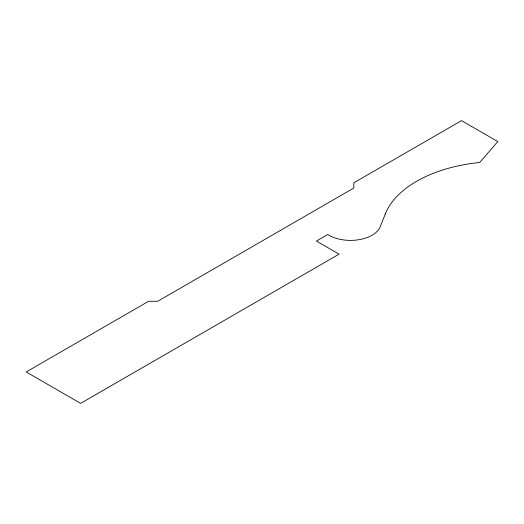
<?xml version="1.0" encoding="UTF-8"?>
<svg xmlns="http://www.w3.org/2000/svg" width="524" height="524" viewBox="0 0 524 524"><rect width="100%" height="100%" fill="white"/><g stroke="black" fill="none" stroke-linecap="round" stroke-linejoin="round"><path stroke-width="0.79" d="M385.245 214.067L380.254 226.696A30.51 17.613 0 0 1 358.128 239.835A30.51 17.613 0 0 1 327.749 234.51L316.417 241.053L339.087 254.147L80.617 403.375L26.2 371.955L148.633 301.274L157.704 301.274L353.824 188.037L353.824 182.804L461.526 120.625L497.8 141.572L479.663 162.512A116.931 67.511 0 0 0 385.245 214.067"/></g></svg>
